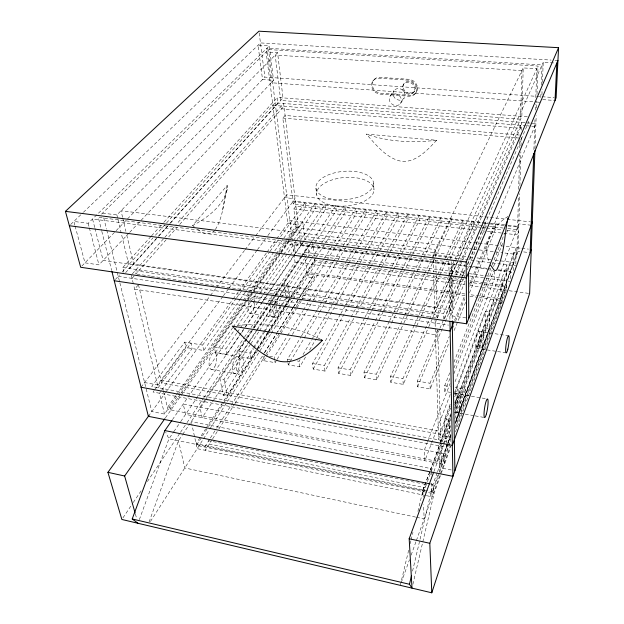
<?xml version="1.0" encoding="UTF-8"?>
<svg xmlns="http://www.w3.org/2000/svg" width="624" height="624" viewBox="0 0 624 624"><rect width="100%" height="100%" fill="white"/><g stroke="black" fill="none" stroke-linecap="round" stroke-linejoin="round"><path stroke-width="0.47" stroke-dasharray="3.12 2.34" d="M454.841 409.867L485.16 327.881L485.261 311.275L489.403 311.86L489.255 328.489L455.66 420.693M454.615 408.346L493.787 302.702L493.818 299.528L454.701 404.602M494.325 271.12L494.224 279.248L454.693 382.707M501.595 302.983L501.634 300.596L478.514 297.422M510.26 278.616L510.432 271.362L498.131 269.794M513.451 270.605L513.911 252.439L516.929 252.806L455.372 421.871M515.814 263.944L516.243 247.658L454.756 414.827M507 230.326L518.614 231.66L517.421 234.866L516.883 254.491L503.256 252.829M507.897 228.556L517.561 229.655L518.45 197.083M518.661 189.353L519.613 154.565M519.8 147.794L520.034 139.097M520.408 125.276L520.33 128.263L281.705 108.833L281.369 106.041M455.364 423.829L518.068 251.238L519.683 193.658M519.901 185.858L520.853 151.765M521.017 145.922L521.321 135.205M521.461 130.19L521.68 122.39L454.623 275.012M535.774 97.586L536.819 68.757L523.208 67.915L521.843 116.399L458.437 259.303M528.294 121.196L528.239 122.912L467.36 265.356M533.879 149.674L534.971 119.691M535.314 110.081L535.525 104.317M534.986 148.652L536.203 115.744M536.492 107.952L536.741 101.135M536.999 94.318L538.044 66.074L268.538 49.585L101.33 214.336M540.758 97.531L540.992 91.783M541.25 85.067L542.045 64.943L266.9 48.227L271.229 82.75L535.712 101.969M541.936 94.77L542.162 89.037M542.428 82.352L543.231 62.299L554.884 62.993M215.35 229.531C223.002 217.55 223.431 202.574 227.23 189.236L227.167 185.484L192.621 225.56L194.657 227.292M227.167 185.484L222.167 212.121M227.23 189.236C223.018 206.255 207.433 217.838 192.621 225.56M412.885 584.345L434.257 492.835L450.996 446.215M412.558 571.085L432.931 484.419L437.213 472.641M408.65 550.259L400.265 585.343L400.92 583.51M410.233 543.621L410.912 540.782M411.138 539.83L412.955 532.249M417.94 511.384L422.924 490.526L439.858 445.006M401.248 582.59L409.492 559.689M411.138 555.11L416.083 541.375M416.411 540.454L450.364 446.105M455.489 431.863L506.08 291.275M149.113 521.953L178.456 440.762L182.239 435.107M437.892 475.153L431.925 491.626L196.084 443.68L205.577 429.008M439.218 471.487L450.817 439.444M455.458 426.629L506.501 285.644L484.333 282.711M439.273 473.21L431.987 493.366L196.451 445.341L208.042 427.378M439.577 472.352L450.856 441.145M455.426 428.501L506.47 287.227L469.88 282.368M450.146 404.204L444.639 418.782L445.068 436.277L449.678 437.128L450.676 434.39M447.385 443.804L441.394 460.255L437.572 459.521L442.954 444.928M447.72 442.892L450.715 434.671M437.541 471.728L447.798 443.531M448.133 442.619L450.801 435.295M455.465 422.471L513.653 262.493L493.412 259.974M154.222 390.468L153.067 392.036L446.62 447.158L450.949 435.248M455.614 422.425L465.605 394.945L465.559 389.197L455.13 387.442M451.253 469.966L439.436 467.657L447.431 445.669M447.736 444.834L450.754 436.519M139.339 519.652L168.948 438.828L173.768 431.738M446.519 442.97L446.48 441.293L450.832 429.406M454.849 418.439L465.559 389.197M433.945 471.409L443.68 444.959M444.015 444.046L450.731 425.786M445.068 436.277L450.793 420.794M443.29 444.015L450.684 423.946M454.724 412.994L513.911 252.439M440.201 444.101L451.004 415.054M454.74 405.007L506.93 264.748L506.399 290.378L482.258 287.149M441.784 442.946L422.534 494.863L422.386 491.408L429.866 471.307M442.12 442.042L450.902 418.361M440.248 441.769L450.692 413.759M454.779 402.808L458.18 393.682L458.102 387.941L454.678 397.043M430.209 470.395L440.411 442.978M440.755 442.065L450.957 414.656M450.575 407.971L438.61 439.826L435.022 319.636M517.561 229.655L518.762 226.465L508.123 225.264M454.615 392.363L485.261 311.275M450.193 405.928L438.516 436.878L450.622 439.117M454.654 394.087L518.833 223.852L531.141 225.233M450.185 394.501L424.866 460.746L424.421 449.865L427.229 442.603M427.58 441.698L450.068 383.627M453.937 373.651L493.646 271.128M450.497 392.379L444.834 391.42L450.122 377.848M454.007 367.903L492.102 270.2M493.514 266.588L503.038 242.159M506.914 232.206L507.624 230.404M444.834 391.42L444.694 385.694L450.037 372.091M453.952 362.123L490.636 268.741M492.063 265.114L504.527 233.376M439.546 329.183L417.316 381.1L417.573 386.794L430.217 388.939L449.303 342.225M454.077 330.541L465.824 301.79M469.498 292.804L495.565 229.016L495.628 223.852L469.677 286.884M430.217 388.939L430.014 383.23L449.296 336.406M453.001 327.405L453.742 325.603M455.598 321.103L464.864 298.592M454.561 320.307L464.95 295.175M469.404 284.404L535.915 123.536L531.071 123.154M465.941 317.897L450.746 315.705L464.716 282.516M417.573 386.794L444.889 322.491M445.271 321.602L463.484 278.733M463.866 277.836L465.005 275.161M467.275 269.802L485.113 227.822L485.137 222.667L467.134 264.74M439.928 328.294L464.833 270.106M444.389 319.106L462.384 277.001M462.766 276.104L465.067 270.73M437.338 330.385L435.466 334.729L134.62 289.146L137.912 285.347M443.578 319.129L443.453 313.81L459.287 277.111M459.677 276.221L464.701 264.584M435.123 323.146L437.073 318.692M437.463 317.803L455.77 275.933M456.16 275.044L521.594 125.362M435.778 317.912L454.233 275.902M451.347 275.278L434.811 312.562L433.711 275.808M451.745 274.396L458.047 260.192M414.164 325.33L390.429 376.592L390.788 382.255L403.213 384.361L428.384 327.584M428.782 326.703L451.597 275.246M451.987 274.365L473.226 226.457L473.21 221.325L455.341 261.331M403.213 384.361L402.901 378.682L429.117 320.003M429.515 319.114L448.188 277.337M448.586 276.448L454.943 262.22M449.974 274.084L449.904 270.215L454.693 259.553M455.091 258.664L543.231 62.299M449.92 319.316L448.812 261.869L538.044 66.074M390.788 382.255L416.317 326.695M416.723 325.814L439.421 276.432M439.826 275.551L446.714 260.559M447.119 259.67L462.922 225.28L462.875 220.155L445.279 258.164M414.578 324.449L444.865 259.046M389.212 321.539L364.01 372.161L364.478 377.793L376.685 379.86L403.478 323.801M403.9 322.92L407.667 315.042M408.088 314.161L428.181 272.119M428.602 271.237L435.295 257.228M435.716 256.347L451.207 223.938L451.121 218.829L432.089 258.336M376.685 379.86L376.264 374.213L399.945 325.049M400.366 324.176L404.173 316.274M404.602 315.393L424.476 274.139M424.897 273.257L431.668 259.21M433.189 258.406L433.072 254.537L523.208 67.915M364.478 377.793L391.154 323.794M391.583 322.928L395.452 315.089M397.176 311.602L416.528 272.415M416.965 271.541L423.415 258.484M423.844 257.611L441.051 222.776L440.926 217.682L422.245 255.208M389.649 320.666L393.557 312.811M393.994 311.938L421.808 256.082M364.525 318.092L338.052 367.801L338.629 373.402L350.618 375.437L383.417 311.423M383.854 310.557L412.214 255.193M412.659 254.327L429.499 221.45L429.343 216.372L409.305 255.169M350.618 375.437L350.095 369.821L375.024 321.547M375.469 320.681L379.922 312.062M380.367 311.204L401.294 270.683M401.739 269.825L408.86 256.027M338.629 373.402L366.795 320.081M367.247 319.215L371.335 311.477M371.787 310.619L393.143 270.192M393.596 269.334L419.492 220.303L419.297 215.241L391.911 266.666M364.978 317.234L369.548 308.662M370.001 307.804L391.451 267.524M340.376 314.418L312.546 363.527L313.217 369.096L325.01 371.093L353.948 318.115M355.82 314.699L358.621 309.574M360.485 306.158L381.958 266.854M382.426 265.996L408.104 219.001L407.87 213.946L386.763 252.268M325.01 371.093L324.379 365.508L350.649 317.827M351.117 316.976L378.323 267.595M378.791 266.737L386.295 253.118M313.217 369.096L370.531 267.142M371.007 266.3L379.127 251.854M379.603 251.004L398.229 217.87L397.964 212.831L377.333 249.233M340.86 313.576L345.181 305.955M345.657 305.113L368.69 264.475M369.174 263.624L376.849 250.084M287.992 363.012L288.249 364.861L299.832 366.826L306.166 355.914M309.574 350.041L315.908 339.128M316.391 338.286L336.359 303.872M336.843 303.038L359.728 263.585M360.22 262.751L368.012 249.319M368.495 248.477L386.997 216.583L386.701 211.559L364.556 249.405M299.832 366.826L299.107 361.273L300.089 359.588M303.046 354.541L311.407 340.244M311.906 339.401L332.077 304.918M332.569 304.075L355.696 264.545M356.187 263.702L364.065 250.247M288.249 364.861L289.739 362.357M290.238 361.522L319.082 313.115M319.582 312.281L348.418 263.874M348.917 263.039L356.873 249.686M357.373 248.851L377.263 215.467L376.935 210.46L355.446 246.215M287.867 362.092L287.477 359.315L300.971 336.866M301.47 336.032L316.961 310.253M317.46 309.418L321.961 301.938M322.46 301.103L345.946 262.018M346.445 261.183L354.947 247.049M262.977 356.101L263.702 360.695L275.09 362.622L276.619 360.142M277.126 359.307L291.884 335.26M292.391 334.433L312.749 301.267M313.264 300.44L337.693 260.637M338.2 259.81L346.343 246.542M346.85 245.708L366.194 214.204L365.828 209.204L342.81 246.386M274.677 359.861L274.271 357.1L287.056 336.445M287.57 335.618L302.913 310.83M303.42 310.003L308.537 301.743M309.052 300.916L333.091 262.08M333.598 261.261L342.295 247.213M263.702 360.695L265.777 357.396M266.292 356.569L296.392 308.747M296.915 307.921L301.064 301.33M301.579 300.503L326.492 260.926M327.015 260.099L356.593 213.104L356.195 208.12L333.247 244.265M212.129 439.663L205.39 450.341L204.68 447.018L209.882 438.82M212.644 438.844L218.353 429.811M218.868 428.984L234.429 404.352M234.952 403.525L265.551 355.072M266.066 354.253L279.552 332.896M280.067 332.077L295.628 307.437M296.15 306.618L301.337 298.405M301.852 297.578L314.301 277.867L313.958 274.825L299.387 297.788M264.397 352.716L276.916 332.998M293.085 307.531L277.438 332.179L293.14 307.624M293.608 306.712L298.826 298.49M299.348 297.671L323.856 259.054M324.379 258.235L332.725 245.092M210.397 438.001L216.122 428.977M216.645 428.158L263.999 353.543M264.521 352.724L277.009 333.044M293.662 306.805L298.865 298.607M150.423 521.5L209.383 429.64M209.781 429.031L270.98 333.684M271.198 333.349L287.469 307.991M287.828 307.437L293.093 299.239M293.241 298.997L315.198 264.787L314.363 257.267M208.556 426.574L286.517 305.721M286.97 305.019L314.863 261.776L465.067 281.728M246.706 339.011L238.61 351.117L239.561 356.6L250.762 358.496L257.088 348.722M257.618 347.911L268.164 331.617M268.687 330.798L285.035 305.542M285.566 304.73L290.308 297.398M290.839 296.579L316.142 257.478M316.672 256.659L325.104 243.625M325.634 242.814L345.673 211.848L345.236 206.879L320.728 244.429M206.099 428.189L256.714 349.931M257.236 349.12L267.782 332.818M268.304 331.999L284.123 307.546M284.653 306.727L314.699 260.263L465.052 280.16M249.155 341.437L223.993 379.376L219.983 378.659L223.181 395.382L227.144 396.115L256.628 350.501M257.15 349.69L267.68 333.395M268.203 332.584L284.528 307.336M285.051 306.517L289.793 299.192L286.205 298.662L281.44 305.978M223.181 395.382L253.367 349.058M253.898 348.239L264.49 331.984M265.021 331.172L280.909 306.79M250.762 358.496L249.85 353.005L253.048 348.106M253.578 347.295L263.172 332.6M263.702 331.781L280.223 306.478M280.761 305.659L285.02 299.13M285.558 298.311L311.134 259.124M311.665 258.313L320.19 245.248M250.364 344.471L202.145 417.628L199.945 407.199L205.904 398.315M250.903 343.66L258.937 331.469M259.475 330.658L275.551 306.275M276.081 305.464L280.901 298.147M281.44 297.336L307.156 258.32M307.694 257.509L309.301 255.068L308.217 245.567L301.72 255.263M415.935 92.781L416.528 91.884M249.686 340.634L256.651 330.135M257.182 329.332L273.78 304.309M274.318 303.498L279.669 295.425M280.207 294.622L287.703 283.319L284.084 282.805L286.205 298.662M239.561 356.6L248.149 343.637M248.687 342.826L256.207 331.484M256.745 330.673L273.39 305.557M273.92 304.746L278.756 297.453M279.295 296.65L304.528 258.57M305.066 257.759L314.192 243.984M314.73 243.173L336.203 210.764L335.743 205.811L312 241.332M414.227 91.658L414.82 90.761M182.715 434.39L188.581 425.623M188.721 425.404L204.937 401.162M205.475 400.351L301.135 257.299M301.673 256.495L310.362 243.508M310.861 242.752L312.484 240.334M247.244 338.2L253.18 329.324M253.718 328.513L270.449 303.49M270.988 302.679L275.847 295.417M276.385 294.606L302.281 255.863M302.827 255.052L311.462 242.135M206.443 397.504L245.965 338.504M246.503 337.701L252.455 328.809M253.001 327.998L269.24 303.755M269.779 302.944L274.654 295.675M275.192 294.863L301.174 256.074M122.944 517.85L132.717 503.326M133.255 502.523L141.398 490.417M147.373 481.549L179.938 433.134M180.484 432.331L186.459 423.454M186.997 422.651L203.284 398.44M203.83 397.636L244 337.927M244.538 337.124L250.513 328.247M251.051 327.444L267.337 303.241M267.883 302.429L272.766 295.168M273.312 294.364L295.027 262.088L268.538 49.585M400.483 103.545A6.404 5.616 36.9 0 0 395.741 93.881A6.404 5.616 36.9 0 0 389.883 101.642A6.404 5.616 36.9 0 0 400.483 103.545L404.102 98.186M173.878 431.59L180.445 421.941M180.742 421.504L303.763 240.833M247.439 299.996L214.391 347.053L215.428 352.505L226.84 354.44L241.082 333.512M241.628 332.701L244.92 327.873M245.466 327.07L261.893 302.921M262.447 302.11L267.922 294.06M268.468 293.257L304.067 240.934M304.621 240.123L325.432 209.531L324.94 204.586L300.16 240.685M226.84 354.44L225.841 348.98L236.855 332.935M237.401 332.132L240.154 328.123M240.708 327.319L257.221 303.256M257.774 302.453L262.727 295.23M263.281 294.434L289.7 255.926M290.254 255.122L299.614 241.488M172.45 419.64L237.034 326.305M237.588 325.502L259.771 293.452M260.325 292.648L296.345 240.591M296.891 239.803L299.637 235.833L468.343 256.846M403.159 84.864L403.775 83.983M215.428 352.505L232.612 327.826M233.165 327.031L250.349 302.359M250.903 301.564L255.895 294.395M256.448 293.6L283.054 255.388M283.608 254.592L293.03 241.059M293.584 240.263L315.752 208.424L315.229 203.494L290.581 238.586M170.992 409.929L170.578 408.151L180.632 393.853M181.186 393.065L246.55 300.152M247.104 299.356L252.697 291.416M253.25 290.62L280.067 252.502M280.628 251.714L289.006 239.795M289.567 239.008L298.498 226.301L295.885 225.982L286.346 239.46M248.001 299.2L253.048 292.024M253.601 291.229L280.496 252.946M281.057 252.143L290.02 239.382M165.407 417.893L246.831 301.821M247.393 301.025L252.408 293.873M252.962 293.077L289.208 241.41M289.77 240.614L302.757 222.097L304.762 239.359L491.455 262.805M119.878 282.914L151.819 411.59L164.479 414.055L298.132 224.671L283.655 103.467L176.467 224.195M390.226 95.87L393.947 90.581M175.82 395.647L167.404 407.542L170.578 408.151M176.381 394.852L242.588 301.298M243.149 300.511L248.196 293.374M248.758 292.578L275.691 254.522M276.253 253.734L285.792 240.256M154.799 389.688L185.929 347.498L203.713 350.516L239.811 299.871M240.373 299.083L246.02 291.166M246.581 290.378L274.217 251.605M274.786 250.809L283.241 238.937M283.811 238.15L305.807 207.285L305.245 202.363L280.301 237.058M203.713 350.516L202.628 345.088L236.083 298.561M236.644 297.773L242.315 289.887M242.884 289.099L269.529 252.041M270.098 251.254L279.739 237.845M148.387 416.341L164.954 393.401M165.469 392.691L232.822 299.481M233.165 298.997L238.524 291.587M238.852 291.127L266.729 252.548M267.033 252.119L276.401 239.164M276.728 238.703L289.848 220.553L520.939 248.219M161.218 390.889L159.502 393.245L164.479 414.055M161.788 390.109L192.098 348.543L190.967 343.13L158.184 387.707L133.63 284.973M472.532 249.085L296.08 227.581L293.834 209.017L295.924 206.154L485.698 227.893M482.75 225.693L293.241 204.103L295.339 201.248L489.746 223.189M222.815 296.54L157.513 384.914L144.604 382.528M223.392 295.76L228.587 288.725M229.164 287.937L256.901 250.403M257.478 249.616L267.306 236.324M267.883 235.544L295.043 198.783L284.513 197.605M202.628 345.088L184.782 342.092L151.726 386.506L446.48 441.293M141.055 387.223L209.859 296.283M210.444 295.503L215.732 288.514M216.325 287.734L244.538 250.442M245.131 249.662L255.122 236.457M255.707 235.677L286.634 194.797L483.92 216.692M372.934 80.886L373.589 80.012M293.241 204.103L282.828 118.069L285.09 115.456L519.386 135.041M132.046 278.374L135.268 274.724M166.171 239.717L135.915 273.998L135.166 270.722L437.291 314.465L437.393 317.967L258.25 291.821M168.745 236.8L177.115 227.323M179.689 224.398L283.99 106.252M132.382 273.858L164.198 238.017M164.845 237.292L175.82 224.929M125.635 272.641L157.56 237.128M158.207 236.402L169.283 224.078M169.939 223.353L278.078 103.022L277.391 97.438L528.434 116.914M156.328 238.891L129.698 268.538L121.376 233.735M158.925 235.997L169.97 223.704M170.617 222.979L282.984 97.867L277.586 52.666L266.128 51.956L287.773 223.415L298.132 224.671M436.636 140.267C427.479 149.885 416.762 162.1 402.238 161.452C386.677 158.808 376.319 145.088 366.327 134.113L436.636 140.267C413.228 142.919 388.682 142.069 366.327 134.113M115.385 279.49L119.551 274.888M122.156 272.002L152.818 238.095M155.431 235.209L165.867 223.673M166.522 222.947L275.168 102.804L530.104 123.076M123.88 272.22L122.733 267.532L150.914 236.543M151.57 235.825L163.363 222.846M164.018 222.128L277.391 97.438M75.114 226.138L84.981 262.829L98.951 264.849L129.051 233.033M129.722 232.323L140.423 221.013M141.094 220.303L273.554 80.301L269.287 45.887L258.047 45.217L262.525 79.513L273.554 80.301M81.908 266.003L115.471 231.34M116.15 230.646L264.865 77.095L535.735 96.283M102.554 213.127L116.883 214.921L277.586 52.666M74.864 225.194L73.85 221.434L88.163 223.291L269.287 45.887M214.874 230.24C210.499 236.2 202.301 233.298 197.582 229.375M70.637 224.507L82.703 212.963M83.405 212.293L260.458 42.916L551.132 60.076M508.147 216.395C493.21 225.069 481.923 244.444 488.92 261.557M237.479 325.377C265.598 322.897 295.292 326.063 320.572 339.284M555.025 60.302L557.942 60.473M536.702 96.353L554.174 97.594M542.693 99.614L554.073 100.425M536.687 102.04L540.571 102.32M272.867 105.355L525.346 125.666M526.282 125.744L534.721 126.422M282.828 118.069L519.09 138.052M484.887 216.801L506.165 219.164M507.133 219.266L530.338 221.848M490.714 223.298L504.941 224.905M292.937 201.63L483.733 223.205M484.708 223.314L504.075 225.506M507.952 225.943L517.631 227.035M483.717 225.802L488.553 226.348M489.52 226.457L503.061 228.002M486.665 228.002L502.156 229.772M293.834 209.017L477.734 230.279M481.611 230.724L486.447 231.286M487.414 231.395L502.905 233.189M503.872 233.298L517.421 234.866M521.875 248.336L528.45 249.124M518.068 251.238L519.925 251.464M523.637 251.917L529.214 252.587M473.343 249.187L479.131 249.889M479.279 249.912L502.421 252.728M469.31 256.971L473.164 257.447M477.025 257.93L492.445 259.849M433.072 254.537L451.129 256.799L451.191 260.676M492.422 262.93L515.759 265.855M448.812 261.869L98.28 217.339L101.564 230.396M471.806 266.432L294.146 243.773L295.316 253.243L464.911 275.418M472.774 266.557L490.487 268.819M489.239 269.326L300.76 245.24L298.498 226.301M497.944 270.434L513.404 272.415M449.904 270.215L464.802 272.142M464.451 273.031L304.52 252.244L305.081 257.026M469.271 273.663L502.031 277.922L501.665 299.005L469.841 294.653M469.732 276.05L485.144 278.062M486.112 278.187L510.198 281.338M469.872 280.8L483.366 282.578M295.027 262.088L464.88 284.825M469.708 285.464L481.291 287.017M509.192 290.753L529.636 293.491M465.02 293.99L306.883 272.353L305.191 257.985M465.028 295.573L307.063 273.881L307.414 276.916L314.301 277.867M469.849 296.236L477.555 297.289M493.787 302.702L501.579 303.779M122.733 267.532L443.453 313.81M136.898 274.115L150.376 276.081M151.343 276.221L257.283 291.681M485.16 327.881L489.255 328.489M118.24 276.331L448.508 325.127M252.361 297.742L277.914 301.532M478.803 331.328L508.583 335.743M249.951 313.427L275.496 317.359M476.369 348.27L496.681 351.398M497.624 351.546L506.142 352.856M214.391 347.053L225.841 348.98M238.61 351.117L249.85 353.005M269.506 356.304L274.271 357.1M287.477 359.315L291.057 359.915M297.32 360.968L299.107 361.273M312.546 363.527L324.379 365.508M338.052 367.801L350.095 369.821M364.01 372.161L376.264 374.213M390.429 376.592L402.901 378.682M417.316 381.1L430.014 383.23M444.694 385.694L450.388 386.646M454.272 393.019L465.605 394.945M214.453 352.615L241.519 357.209M455.567 393.541L470.48 396.068M471.424 396.232L487.484 398.954M211.458 369.486L238.54 374.244M454.537 412.238L474.263 415.709M475.215 415.873L484.669 417.542M444.639 418.782L449.303 419.617L449.678 437.128M160.969 380.242L440.583 431.402M431.02 484.037L432.931 484.419L434.257 492.835L428.524 491.673M424.811 490.916L168.948 438.828L165.695 432.221M425.428 495.456L197.184 448.656L191.857 424.437M426.387 495.651L432.112 496.821L431.543 481.252M415.615 517.085L184.79 467.961L178.456 440.762M416.567 517.288L424.164 518.911L423.548 504.715M135.385 514.02L136.703 518.653M88.163 223.291L89.123 226.988M89.365 227.908L98.951 264.849M94.708 227.479L92.539 219.008L452.236 265.021L452.4 274.661M94.949 228.423L103.139 260.426L453.001 310.346L452.416 275.629M101.806 231.325L111.665 270.496M103.724 217.846L106.532 229.164M106.766 230.108L119.644 281.97M116.883 214.921L117.78 218.689M118.006 219.625L121.157 232.799M131.266 275.114L133.403 284.029M122.577 217.3L121.033 210.733L435.466 249.584L435.653 256.331M122.803 218.236L125.892 231.356M126.773 235.108L133.622 264.17L437.096 307.406L436.145 273.679M138.466 284.716L161.624 383.019L440.669 434.351L437.713 329.511M162.926 388.549L163.371 390.437M163.597 391.381L167.825 409.321L441.449 462.134L440.911 443.056M191.654 423.501L191.24 421.637L431.083 468.601L431.153 470.543M184.782 342.092L185.929 347.498M223.993 379.376L227.144 396.115M274.817 360.781L275.09 362.622M287.703 283.319L289.669 298.256M259.178 33.002L264.865 77.095M312.694 242.213L314.278 256.472M315.962 188.222L316.625 194.493M373.55 183.518A28.907 14.165 -5 0 1 330.385 198.744A28.907 14.165 -5 0 1 330.26 174.143A28.907 14.165 -5 0 1 373.55 183.518L373.979 189.821A28.782 14.258 -5 0 1 330.993 205.093A28.782 14.258 -5 0 1 330.853 180.336A28.782 14.258 -5 0 1 373.979 189.821M422.924 490.526L423.212 497.149M417.495 87.867L417.495 87.953A8.65 7.683 36.7 0 1 409.492 95.347L380.819 93.241A8.588 7.519 39.8 0 1 372.216 84.708A8.588 7.519 39.8 0 1 379.876 77.329L408.829 79.303A8.65 7.683 36.7 0 1 417.495 87.914M416.902 88.756L416.91 88.842A8.666 7.691 36.7 0 1 408.892 96.244L380.172 94.123A8.603 7.527 39.8 0 1 371.561 85.582A8.603 7.527 39.8 0 1 379.228 78.195L408.221 80.176A8.666 7.691 36.7 0 1 416.902 88.803M431.192 471.518L431.332 475.41M437.572 459.521L437.627 461.393M433.22 259.373L433.594 271.939M438.781 445.684L439.436 467.657M435.763 260.185L436.121 272.711M440.833 440.201L440.887 442.104M446.542 443.804L446.62 447.158M449.998 275.051L450.746 315.705M451.207 261.651L451.464 276.206M451.48 277.173L452.236 319.87M271.627 303.568A8.003 2.995 -81.2 0 1 276.12 303.646M276.362 306.493A8.003 2.995 -81.2 0 1 271.939 316.82A8.003 2.995 -81.2 0 1 270.832 305.651M275.629 303.537A8.011 2.972 -81.2 0 1 279.778 304.192M280.004 306.267A8.011 2.972 -81.2 0 1 275.613 317.382A8.011 2.972 -81.2 0 1 274.771 305.464M454.732 394.243A9.298 1.763 -81.1 0 1 456.394 397.067A9.298 1.763 -81.1 0 1 454.732 408.205M249.967 299.707A7.94 3.143 -81.2 0 1 254.35 300.401M254.615 302.468A7.94 3.143 -81.2 0 1 250.076 313.451A7.94 3.143 -81.2 0 1 249.085 301.618M521.906 70.613L520.572 119.27L280.691 100.433L275.2 55.084L521.906 70.613M444.132 453.609L183.253 404.024L185.57 414.414L444.421 464.529L444.132 453.609M425.022 484.31L208.658 440.739L209.352 444.054L425.17 487.757L425.022 484.31M402.73 89.341A6.497 5.772 36.7 0 0 413.283 92.828A6.497 5.772 36.7 0 0 410.101 82.54A6.497 5.772 36.7 0 0 402.73 89.341M403.338 88.46A6.49 5.764 36.7 0 0 413.876 91.931A6.49 5.764 36.7 0 0 410.701 81.658A6.49 5.764 36.7 0 0 403.338 88.46M393.338 95.729A6.341 5.585 37.1 0 0 403.72 98.631A6.341 5.585 37.1 0 0 400.046 88.741A6.341 5.585 37.1 0 0 393.338 95.729M237.962 370.461A8.635 3.44 -79.6 0 0 237.97 356.647A8.635 3.44 -79.6 0 0 232.37 368.035A8.635 3.44 -79.6 0 0 237.962 370.461M241.839 371.14A8.65 3.416 -79.6 0 0 241.87 357.31A8.65 3.416 -79.6 0 0 236.301 368.722A8.65 3.416 -79.6 0 0 241.839 371.14M478.234 344.659A8.572 1.513 -81.8 0 0 478.959 331.352A8.572 1.513 -81.8 0 0 475.761 343.411A8.572 1.513 -81.8 0 0 478.234 344.659M459.194 409.094A9.313 1.724 -81.1 0 0 460.262 394.384A9.313 1.724 -81.1 0 0 456.511 407.051A9.313 1.724 -81.1 0 0 459.194 409.094M482.422 345.298A8.58 1.482 -81.8 0 0 483.179 331.984A8.58 1.482 -81.8 0 0 480.012 344.058A8.58 1.482 -81.8 0 0 482.422 345.298M214.913 366.436A8.572 3.604 -79.4 0 0 214.82 352.716A8.572 3.604 -79.4 0 0 209.048 363.979A8.572 3.604 -79.4 0 0 214.913 366.436"/><path stroke-width="0.94" d="M530.143 252.697L533.738 153.543M534.916 150.579L529.636 293.491L431.785 592.8L121.859 519.464L107.929 472.329L148.988 415.498M555.025 100.495L556.826 63.11M558.566 47.674L556.117 97.726L466.619 323.786L80.675 267.275L65.434 211.357L258.944 31.2L558.566 47.674L466.167 261.994L466.619 323.786M507.905 218.127C504.293 235.248 504.738 254.171 496.634 269.966L495.456 270.59L494.13 270.215L490.636 265.184M433.618 472.313L409.18 538.746L412.004 588.12L409.461 584.275L411.45 575.796M431.785 592.8L429.811 543.293L531.258 249.46M532.272 222.058L452.345 445.388L141.055 387.223M138.013 523.286L132.21 518.973L164.884 430.576L171.904 420.42M453.82 322.101L450.146 331.001L114.247 280.753M557.942 60.473L466.284 277.945L69.358 225.74M135.127 513.092L124.636 476.011L164.845 418.688M322.327 340.454C311.392 351.421 297.422 364.034 280.667 361.468C260.582 356.717 246.332 340.025 232.253 326.102L322.327 340.454L321.157 339.674M65.434 211.357L466.167 261.994M164.884 430.576L430.069 483.842M107.929 472.329L124.636 476.011M409.18 538.746L429.811 543.293M132.21 518.973L409.461 584.275M111.899 271.424L148.387 416.341L452.938 476.315L449.959 321.259M452.252 320.837L454.888 470.668M468.523 272.626L468.788 318.31M507.803 349.175A8.65 1.279 -81.9 0 0 508.716 335.767A8.65 1.279 -81.9 0 0 505.736 347.981A8.65 1.279 -81.9 0 0 507.803 349.175M486.424 413.852A9.399 1.49 -81.3 0 0 487.633 399.025A9.399 1.49 -81.3 0 0 484.13 411.863A9.399 1.49 -81.3 0 0 486.424 413.852"/></g></svg>
